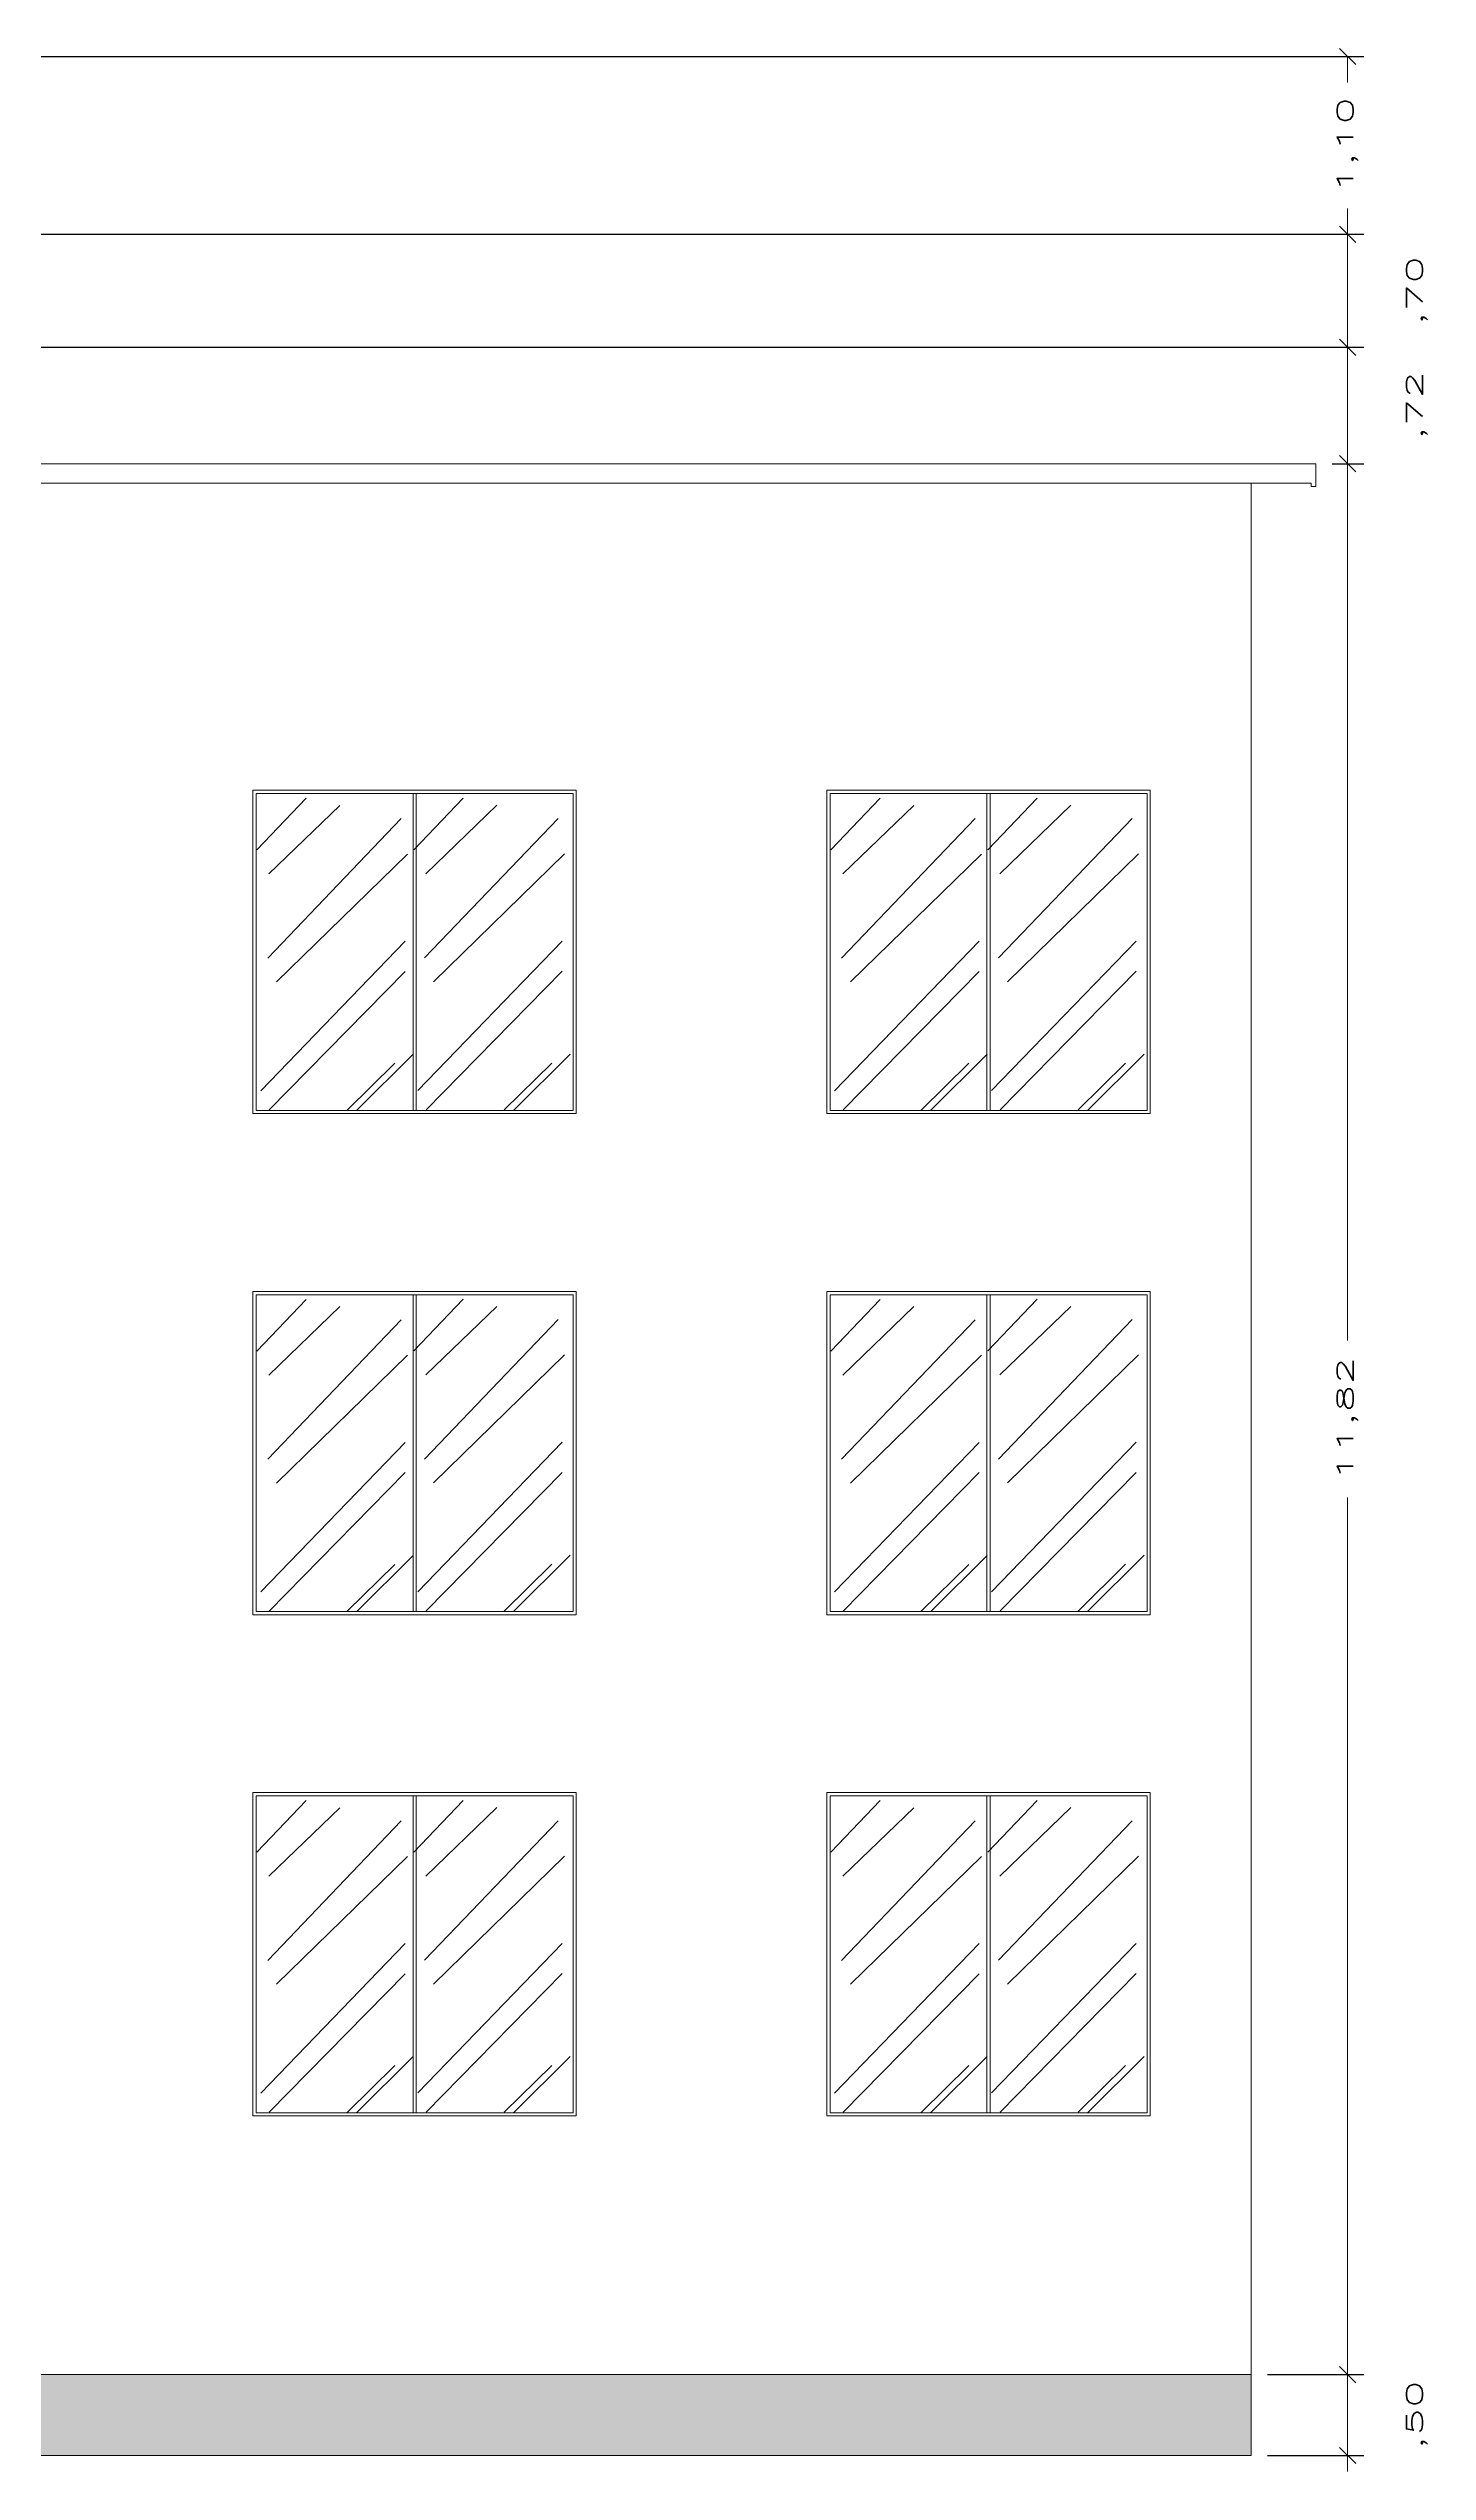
# Model space of a CAD drawing. Extents: x 0 to 11638, y -6007 to 0.
# Drawn here: x 10246.26 to 10254.79, y -3566.66 to -3551.68 of the extents above; entities that cross this region are included whole.
import ezdxf

# ---------------------------------------------------------------- set-up
doc = ezdxf.new("R2010")
doc.units = 0
doc.layers.get('0').update_dxf_attribs({"linetype": 'CONTINUOUS'})
doc.layers.get('Defpoints').update_dxf_attribs({"linetype": 'CONTINUOUS'})
doc.layers.add('ARQ - Esquadrias', color=1, linetype='CONTINUOUS', lineweight=9)
doc.layers.add('ELE-FIXADOR GELCAM', color=160, linetype='CONTINUOUS', lineweight=20)
doc.styles.add('COTA', font='romans.shx', dxfattribs={"width": 2})
doc.dimstyles.new('COTA-COMLINHA', dxfattribs={"dimtxt": 0.001, "dimasz": 0.001, "dimexe": 0.001, "dimexo": 0.001, "dimgap": 0.001, "dimtad": 0, "dimzin": 4, "dimtxsty": 'COTA', "dimblk": 'OBLIQUE', "dimcen": 0.001, "dimclrd": 2, "dimclre": 2, "dimclrt": 2, "dimazin": 0, "dimtfac": 1, "dimtmove": 2, "dimatfit": 0, "dimldrblk": 'OBLIQUE', "dimfxl": 1, "dimtfill": 1, "dimtfillclr": 2, "dimlwd": -1, "dimarcsym": 0})

# ---------------------------------------------------------------- blocks, each defined once
blk = doc.blocks.new('_Oblique')
at = {"layer": 'ARQ - Esquadrias', "color": 0, "lineweight": -2}
blk.add_line((-0.5, -0.5), (0.5, 0.5), dxfattribs=at)
blk = doc.blocks.new('*D860')
at = {"layer": 'Defpoints', "color": 0, "lineweight": -2, "ltscale": 0.01, "transparency": 16777216}
for p in [(10253.7, -3566.064), (10254.296, -3566.064), (10253.7, -3566.564)]:
    blk.add_point(p, dxfattribs=at)
at = {"layer": 'ELE-FIXADOR GELCAM', "color": 2, "ltscale": 0.01, "transparency": 16777216}
for p, q in [((10254.296, -3566.064), (10254.296, -3565.964)), ((10254.296, -3566.564), (10254.296, -3566.064)), ((10254.296, -3566.564), (10254.296, -3566.664))]:
    blk.add_line(p, q, dxfattribs=at)
at = {"layer": 'ELE-FIXADOR GELCAM', "color": 2, "lineweight": -2, "ltscale": 0.01, "transparency": 16777216}
for p, q in [((10253.8, -3566.064), (10254.396, -3566.064)), ((10253.8, -3566.564), (10254.396, -3566.564))]:
    blk.add_line(p, q, dxfattribs=at)
at = {"layer": 'ELE-FIXADOR GELCAM', "color": 2, "ltscale": 0.01, "transparency": 16777216, "xscale": 0.1, "yscale": 0.1, "zscale": 0.1}
for p, rotation in [((10254.296, -3566.064), 270), ((10254.296, -3566.564), 90)]:
    blk.add_blockref('_Oblique', p, dxfattribs=dict(at, rotation=rotation))
at = {"layer": 'ELE-FIXADOR GELCAM', "color": 2, "lineweight": -3, "ltscale": 0.01, "transparency": 16777216, "insert": (10254.725, -3566.314), "char_height": 0.1, "attachment_point": 5, "rotation": 90, "style": 'COTA', "bg_fill": 3, "box_fill_scale": 1.1, "bg_fill_color": 9, "bg_fill_true_color": 13158600, "bg_fill_transparency": 0}
blk.add_mtext(',50', dxfattribs=at)
blk = doc.blocks.new('*D861')
at = {"layer": 'Defpoints', "color": 0, "lineweight": -2, "ltscale": 0.01, "transparency": 16777216}
for p in [(10254.1, -3554.244), (10254.296, -3554.244), (10253.7, -3566.064)]:
    blk.add_point(p, dxfattribs=at)
at = {"layer": 'ELE-FIXADOR GELCAM', "color": 2, "lineweight": -2, "ltscale": 0.01, "transparency": 16777216}
for p, q in [((10254.2, -3554.244), (10254.396, -3554.244)), ((10253.8, -3566.064), (10254.396, -3566.064))]:
    blk.add_line(p, q, dxfattribs=at)
at = {"layer": 'ELE-FIXADOR GELCAM', "color": 2, "ltscale": 0.01, "transparency": 16777216}
for p, q in [((10254.296, -3554.244), (10254.296, -3559.668)), ((10254.296, -3566.064), (10254.296, -3560.639))]:
    blk.add_line(p, q, dxfattribs=at)
at = {"layer": 'ELE-FIXADOR GELCAM', "color": 2, "ltscale": 0.01, "transparency": 16777216, "xscale": 0.1, "yscale": 0.1, "zscale": 0.1}
for p, rotation in [((10254.296, -3554.244), 90), ((10254.296, -3566.064), 270)]:
    blk.add_blockref('_Oblique', p, dxfattribs=dict(at, rotation=rotation))
at = {"layer": 'ELE-FIXADOR GELCAM', "color": 2, "lineweight": -3, "ltscale": 0.01, "transparency": 16777216, "insert": (10254.296, -3560.154), "char_height": 0.1, "attachment_point": 5, "rotation": 90, "style": 'COTA', "bg_fill": 3, "box_fill_scale": 1.1, "bg_fill_color": 9, "bg_fill_true_color": 13158600, "bg_fill_transparency": 0}
blk.add_mtext('11,82', dxfattribs=at)
blk = doc.blocks.new('*D862')
at = {"layer": 'Defpoints', "color": 0, "lineweight": -2, "ltscale": 0.01, "transparency": 16777216}
for p in [(10243.35, -3553.524), (10254.296, -3553.524), (10254.1, -3554.244)]:
    blk.add_point(p, dxfattribs=at)
at = {"layer": 'ELE-FIXADOR GELCAM', "color": 2, "ltscale": 0.01, "transparency": 16777216}
for p, q in [((10254.296, -3553.524), (10254.296, -3553.424)), ((10254.296, -3554.244), (10254.296, -3553.524)), ((10254.296, -3554.244), (10254.296, -3554.344))]:
    blk.add_line(p, q, dxfattribs=at)
at = {"layer": 'ELE-FIXADOR GELCAM', "color": 2, "lineweight": -2, "ltscale": 0.01, "transparency": 16777216}
for p, q in [((10243.45, -3553.524), (10254.396, -3553.524)), ((10254.2, -3554.244), (10254.396, -3554.244))]:
    blk.add_line(p, q, dxfattribs=at)
at = {"layer": 'ELE-FIXADOR GELCAM', "color": 2, "ltscale": 0.01, "transparency": 16777216, "xscale": 0.1, "yscale": 0.1, "zscale": 0.1}
for p, rotation in [((10254.296, -3553.524), 270), ((10254.296, -3554.244), 90)]:
    blk.add_blockref('_Oblique', p, dxfattribs=dict(at, rotation=rotation))
at = {"layer": 'ELE-FIXADOR GELCAM', "color": 2, "lineweight": -3, "ltscale": 0.01, "transparency": 16777216, "insert": (10254.725, -3553.884), "char_height": 0.1, "attachment_point": 5, "rotation": 90, "style": 'COTA', "bg_fill": 3, "box_fill_scale": 1.1, "bg_fill_color": 9, "bg_fill_true_color": 13158600, "bg_fill_transparency": 0}
blk.add_mtext(',72', dxfattribs=at)
blk = doc.blocks.new('*D863')
at = {"layer": 'Defpoints', "color": 0, "lineweight": -2, "ltscale": 0.01, "transparency": 16777216}
for p in [(10246.085, -3552.825), (10254.296, -3552.825), (10243.35, -3553.524)]:
    blk.add_point(p, dxfattribs=at)
at = {"layer": 'ELE-FIXADOR GELCAM', "color": 2, "lineweight": -2, "ltscale": 0.01, "transparency": 16777216}
for p, q in [((10246.185, -3552.825), (10254.396, -3552.825)), ((10243.45, -3553.524), (10254.396, -3553.524))]:
    blk.add_line(p, q, dxfattribs=at)
at = {"layer": 'ELE-FIXADOR GELCAM', "color": 2, "ltscale": 0.01, "transparency": 16777216}
for p, q in [((10254.296, -3552.825), (10254.296, -3552.725)), ((10254.296, -3553.524), (10254.296, -3552.825)), ((10254.296, -3553.524), (10254.296, -3553.624))]:
    blk.add_line(p, q, dxfattribs=at)
at = {"layer": 'ELE-FIXADOR GELCAM', "color": 2, "ltscale": 0.01, "transparency": 16777216, "xscale": 0.1, "yscale": 0.1, "zscale": 0.1}
for p, rotation in [((10254.296, -3552.825), 270), ((10254.296, -3553.524), 90)]:
    blk.add_blockref('_Oblique', p, dxfattribs=dict(at, rotation=rotation))
at = {"layer": 'ELE-FIXADOR GELCAM', "color": 2, "lineweight": -3, "ltscale": 0.01, "transparency": 16777216, "insert": (10254.725, -3553.174), "char_height": 0.1, "attachment_point": 5, "rotation": 90, "style": 'COTA', "bg_fill": 3, "box_fill_scale": 1.1, "bg_fill_color": 9, "bg_fill_true_color": 13158600, "bg_fill_transparency": 0}
blk.add_mtext(',70', dxfattribs=at)
blk = doc.blocks.new('*D864')
at = {"layer": 'Defpoints', "color": 0, "lineweight": -2, "ltscale": 0.01, "transparency": 16777216}
for p in [(10244.005, -3551.725), (10254.296, -3551.725), (10246.085, -3552.825)]:
    blk.add_point(p, dxfattribs=at)
at = {"layer": 'ELE-FIXADOR GELCAM', "color": 2, "lineweight": -2, "ltscale": 0.01, "transparency": 16777216}
for p, q in [((10244.105, -3551.725), (10254.396, -3551.725)), ((10246.185, -3552.825), (10254.396, -3552.825))]:
    blk.add_line(p, q, dxfattribs=at)
at = {"layer": 'ELE-FIXADOR GELCAM', "color": 2, "ltscale": 0.01, "transparency": 16777216}
for p, q in [((10254.296, -3551.725), (10254.296, -3551.885)), ((10254.296, -3552.825), (10254.296, -3552.666))]:
    blk.add_line(p, q, dxfattribs=at)
at = {"layer": 'ELE-FIXADOR GELCAM', "color": 2, "ltscale": 0.01, "transparency": 16777216, "xscale": 0.1, "yscale": 0.1, "zscale": 0.1}
for p, rotation in [((10254.296, -3551.725), 90), ((10254.296, -3552.825), 270)]:
    blk.add_blockref('_Oblique', p, dxfattribs=dict(at, rotation=rotation))
at = {"layer": 'ELE-FIXADOR GELCAM', "color": 2, "lineweight": -3, "ltscale": 0.01, "transparency": 16777216, "insert": (10254.296, -3552.275), "char_height": 0.1, "attachment_point": 5, "rotation": 90, "style": 'COTA', "bg_fill": 3, "box_fill_scale": 1.1, "bg_fill_color": 9, "bg_fill_true_color": 13158600, "bg_fill_transparency": 0}
blk.add_mtext('1,10', dxfattribs=at)

msp = doc.modelspace()

# ---------------------------------------------------------------- hatches: boundary and pattern name
at = {"lineweight": 5}
h = msp.add_hatch(dxfattribs=at)
h.set_pattern_fill('GRAVEL', color=0, scale=0.065)
h.set_pattern_definition([(228.0127875, (7552.63815, -5570.7513), (-13.208000001, -14.858999999), [0.2221189, -21.9898144]), (184.969741, (7552.48956, -5570.9164), (19.8119999922, 1.651000094), [0.3811631, -37.7351318]), (132.510447, (7552.10983, -5570.94942), (16.510000007, -18.1609999937), [0.268763, -26.6075698]), (267.273689, (7551.46594, -5571.36217), (1.6510000035, 33.0199999998), [0.3471029, -34.3631843]), (292.8336542, (7551.44943, -5571.70888), (-8.2550000007, 19.8119999997), [0.3403619, -33.695875]), (357.273689, (7551.58151, -5572.02257), (-33.0199999998, 1.6510000035), [0.3471029, -34.3631843]), (37.6942405, (7551.92822, -5572.03908), (-21.462999999, -16.5100000012), [0.4590259, -45.44352495]), (72.2553284, (7552.29144, -5571.75841), (11.5570000031, 36.321999999), [0.4333677, -42.9034168]), (121.4295656, (7552.42352, -5571.34566), (-13.2080000019, 21.4629999988), [0.34827845, -34.4796047]), (175.2363583, (7552.24191, -5571.04848), (18.161, -1.651000003), [0.3976136, -19.483059]), (222.3974378, (7551.84567, -5571.01546), (-19.8119999994, -18.1610000007), [0.51420065, -50.9059021]), (138.814075, (7553.10043, -5571.37868), (-11.556999999, 9.906000001), [0.17550295, -17.3748678]), (171.4692344, (7552.96835, -5571.26311), (21.4630000006, -3.3019999963), [0.3338933, -33.05551535]), (225, (7552.6382, -5571.2136), (-2e-16, -1.651), [0.2334861, -2.1013805]), (203.1985905, (7552.52258, -5571.01546), (8.255, 3.302), [0.12573686, -12.4479045]), (291.80141, (7552.407, -5571.065), (-1.651, 4.953), [0.17781765, -8.71308944]), (30.963757, (7552.47305, -5571.2301), (4.953, 3.302), [0.2888078, -9.3380938]), (161.565051, (7552.7207, -5571.0815), (3.302, -1.651), [0.20883664, -5.0120838]), (16.3895403, (7551.44943, -5571.06499), (16.51, 4.953), [0.2925572, -28.9632373]), (70.346176, (7551.7301, -5570.98244), (-6.6040000006, -18.1609999998), [0.2454393, -24.2984402]), (293.1985905, (7552.7207, -5570.7513), (-3.302, 8.255), [0.2514721, -12.3221693]), (343.6104597, (7552.81976, -5570.98244), (-16.5100000003, 4.9529999988), [0.2925572, -28.9632373]), (339.443955, (7551.44943, -5572.08861), (-8.255, 3.302), [0.2821229, -13.8240273]), (294.7751406, (7551.71359, -5572.18767), (-8.25500001, 18.1609999955), [0.2363869, -23.4023357]), (66.8014095, (7552.73721, -5572.4023), (3.302, 8.255), [0.2514721, -12.3221693]), (17.3540246, (7552.83627, -5572.17116), (-21.4629999996, -6.6040000014), [0.2767588, -27.3990444]), (69.443955, (7551.92822, -5572.4023), (-3.302, -8.255), [0.1410614, -13.96508874]), (101.309932, (7552.63815, -5572.4023), (-1.651, 6.604), [0.0841845, -8.3342967]), (165.963757, (7552.62164, -5572.31975), (4.953, -1.651), [0.3403619, -6.4668855]), (186.009006, (7552.29144, -5572.2372), (16.51, 1.6510000009), [0.31542355, -31.2268872]), (303.690068, (7552.47305, -5571.3787), (-1.651, 3.302), [0.2381105, -5.7146546]), (353.1572266, (7552.60513, -5571.5768), (28.0670000002, -3.3019999985), [0.4157119, -41.1554059]), (60.945396, (7553.01788, -5571.62633), (-6.604, -11.557), [0.16998036, -16.828105]), (90, (7553.1004, -5571.4777), (-1.651, 1.651), [0.09906, -1.55194]), (120.256437, (7552.25842, -5572.18767), (6.603999999, -11.5570000005), [0.2293635, -22.7070615]), (48.0127875, (7552.14285, -5571.98955), (13.208000001, 14.858999999), [0.4442379, -21.7676954]), (0, (7552.44, -5571.6594), (1.651, 1.651), [0.42926, -1.22174]), (325.3048465, (7552.86929, -5571.65935), (16.5100000063, -11.556999991), [0.2610462, -25.8435559]), (254.054604, (7553.08392, -5571.80794), (-1.651, -6.604), [0.2403889, -11.7790725]), (207.6459754, (7553.01788, -5572.03908), (-31.3690000012, -16.5099999978), [0.3913943, -38.7481019]), (175.4260787, (7552.67117, -5572.22069), (-21.463, 1.651), [0.41406915, -40.9928002])])
h.paths.add_polyline_path([(10240.25, -3566.064), (10229.7, -3566.064), (10229.7, -3566.564), (10240.25, -3566.564)])
h.paths.add_polyline_path([(10243.15, -3566.064), (10243.15, -3566.564), (10253.7, -3566.564), (10253.7, -3566.064)])

# ---------------------------------------------------------------- linework, layer by layer
at = {"color": 0, "lineweight": 5}
for p, q in [((10243, -3554.244), (10254.1, -3554.244)), ((10254.1, -3554.244), (10254.1, -3554.364)), ((10243, -3554.364), (10253.7, -3554.364)), ((10253.7, -3554.364), (10253.7, -3566.564)), ((10254.07, -3554.364), (10253.7, -3554.364)), ((10254.07, -3554.384), (10254.07, -3554.364)), ((10254.1, -3554.384), (10254.07, -3554.384)), ((10254.1, -3554.364), (10254.1, -3554.384)), ((10249.525, -3556.264), (10247.525, -3556.264)), ((10249.525, -3556.264), (10247.525, -3556.264)), ((10249.525, -3556.264), (10247.525, -3556.264)), ((10247.525, -3556.264), (10247.525, -3558.264)), ((10249.525, -3558.264), (10249.525, -3556.264)), ((10253.075, -3556.264), (10251.075, -3556.264)), ((10253.075, -3556.264), (10251.075, -3556.264)), ((10253.075, -3556.264), (10251.075, -3556.264)), ((10251.075, -3556.264), (10251.075, -3558.264)), ((10253.075, -3558.264), (10253.075, -3556.264)), ((10249.505, -3556.284), (10247.545, -3556.284)), ((10247.545, -3556.284), (10247.545, -3558.244)), ((10247.549, -3556.633), (10247.854, -3556.313)), ((10247.623, -3556.781), (10248.062, -3556.358)), ((10248.52, -3556.632), (10248.825, -3556.312)), ((10248.594, -3556.78), (10249.033, -3556.357)), ((10249.505, -3558.244), (10249.505, -3556.284)), ((10253.055, -3556.284), (10251.095, -3556.284)), ((10251.095, -3556.284), (10251.095, -3558.244)), ((10251.099, -3556.633), (10251.404, -3556.313)), ((10251.173, -3556.781), (10251.612, -3556.358)), ((10252.07, -3556.632), (10252.375, -3556.312)), ((10252.144, -3556.78), (10252.583, -3556.357)), ((10253.055, -3558.244), (10253.055, -3556.284)), ((10247.616, -3557.302), (10248.442, -3556.439)), ((10248.587, -3557.301), (10249.413, -3556.438)), ((10251.166, -3557.302), (10251.992, -3556.439)), ((10252.137, -3557.301), (10252.963, -3556.438)), ((10247.671, -3557.449), (10248.481, -3556.659)), ((10248.642, -3557.448), (10249.452, -3556.657)), ((10251.221, -3557.449), (10252.031, -3556.659)), ((10252.192, -3557.448), (10253.002, -3556.657)), ((10247.573, -3558.123), (10248.467, -3557.198)), ((10248.544, -3558.122), (10249.438, -3557.197)), ((10251.123, -3558.123), (10252.017, -3557.198)), ((10252.094, -3558.122), (10252.988, -3557.197)), ((10247.625, -3558.241), (10248.467, -3557.384)), ((10248.596, -3558.24), (10249.438, -3557.383)), ((10251.175, -3558.241), (10252.017, -3557.384)), ((10252.146, -3558.24), (10252.988, -3557.383)), ((10248.168, -3558.243), (10248.516, -3557.897)), ((10249.139, -3558.242), (10249.487, -3557.896)), ((10251.718, -3558.243), (10252.066, -3557.897)), ((10252.689, -3558.242), (10253.037, -3557.896)), ((10248.108, -3558.242), (10248.402, -3557.952)), ((10249.079, -3558.241), (10249.373, -3557.951)), ((10251.658, -3558.242), (10251.952, -3557.952)), ((10252.629, -3558.241), (10252.923, -3557.951)), ((10247.525, -3558.264), (10249.525, -3558.264)), ((10247.525, -3558.264), (10249.525, -3558.264)), ((10247.525, -3558.264), (10249.525, -3558.264)), ((10247.545, -3558.244), (10249.505, -3558.244)), ((10251.075, -3558.264), (10253.075, -3558.264)), ((10251.075, -3558.264), (10253.075, -3558.264)), ((10251.075, -3558.264), (10253.075, -3558.264)), ((10251.095, -3558.244), (10253.055, -3558.244)), ((10249.525, -3559.364), (10247.525, -3559.364)), ((10249.525, -3559.364), (10247.525, -3559.364)), ((10247.525, -3561.364), (10247.525, -3559.364)), ((10247.525, -3559.364), (10249.525, -3559.364)), ((10249.525, -3559.364), (10247.525, -3559.364)), ((10249.525, -3559.364), (10247.525, -3559.364)), ((10249.525, -3559.364), (10247.525, -3559.364)), ((10247.525, -3559.364), (10247.525, -3561.364)), ((10249.505, -3559.384), (10247.545, -3559.384)), ((10247.545, -3559.384), (10247.545, -3561.344)), ((10247.549, -3559.733), (10247.854, -3559.413)), ((10248.515, -3561.344), (10248.515, -3559.384)), ((10248.52, -3559.732), (10248.825, -3559.412)), ((10248.535, -3561.344), (10248.535, -3559.384)), ((10249.505, -3561.344), (10249.505, -3559.384)), ((10249.525, -3559.364), (10249.525, -3561.364)), ((10249.525, -3561.364), (10249.525, -3559.364)), ((10253.075, -3559.364), (10251.075, -3559.364)), ((10253.075, -3559.364), (10251.075, -3559.364)), ((10251.075, -3561.364), (10251.075, -3559.364)), ((10251.075, -3559.364), (10253.075, -3559.364)), ((10253.075, -3559.364), (10251.075, -3559.364)), ((10253.075, -3559.364), (10251.075, -3559.364)), ((10253.075, -3559.364), (10251.075, -3559.364)), ((10251.075, -3559.364), (10251.075, -3561.364)), ((10253.055, -3559.384), (10251.095, -3559.384)), ((10251.095, -3559.384), (10251.095, -3561.344)), ((10251.099, -3559.733), (10251.404, -3559.413)), ((10252.065, -3561.344), (10252.065, -3559.384)), ((10252.07, -3559.732), (10252.375, -3559.412)), ((10252.085, -3561.344), (10252.085, -3559.384)), ((10253.055, -3561.344), (10253.055, -3559.384)), ((10253.075, -3559.364), (10253.075, -3561.364)), ((10253.075, -3561.364), (10253.075, -3559.364)), ((10247.616, -3560.402), (10248.442, -3559.539)), ((10247.623, -3559.881), (10248.062, -3559.458)), ((10248.587, -3560.401), (10249.413, -3559.538)), ((10248.594, -3559.88), (10249.033, -3559.457)), ((10251.166, -3560.402), (10251.992, -3559.539)), ((10251.173, -3559.881), (10251.612, -3559.458)), ((10252.137, -3560.401), (10252.963, -3559.538)), ((10252.144, -3559.88), (10252.583, -3559.457)), ((10247.671, -3560.549), (10248.481, -3559.759)), ((10248.642, -3560.548), (10249.452, -3559.757)), ((10251.221, -3560.549), (10252.031, -3559.759)), ((10252.192, -3560.548), (10253.002, -3559.757)), ((10247.573, -3561.223), (10248.467, -3560.298)), ((10248.544, -3561.222), (10249.438, -3560.297)), ((10251.123, -3561.223), (10252.017, -3560.298)), ((10252.094, -3561.222), (10252.988, -3560.297)), ((10247.625, -3561.341), (10248.467, -3560.484)), ((10248.596, -3561.34), (10249.438, -3560.483)), ((10251.175, -3561.341), (10252.017, -3560.484)), ((10252.146, -3561.34), (10252.988, -3560.483)), ((10248.108, -3561.342), (10248.402, -3561.052)), ((10248.168, -3561.343), (10248.516, -3560.997)), ((10249.079, -3561.341), (10249.373, -3561.051)), ((10249.139, -3561.342), (10249.487, -3560.996)), ((10251.658, -3561.342), (10251.952, -3561.052)), ((10251.718, -3561.343), (10252.066, -3560.997)), ((10252.629, -3561.341), (10252.923, -3561.051)), ((10252.689, -3561.342), (10253.037, -3560.996)), ((10247.525, -3561.364), (10249.525, -3561.364)), ((10247.525, -3561.364), (10249.525, -3561.364)), ((10247.525, -3561.364), (10248.625, -3561.364)), ((10248.525, -3561.364), (10247.525, -3561.364)), ((10247.525, -3561.364), (10249.525, -3561.364)), ((10247.525, -3561.364), (10249.525, -3561.364)), ((10247.525, -3561.364), (10249.525, -3561.364)), ((10247.545, -3561.344), (10249.505, -3561.344)), ((10248.625, -3561.364), (10248.525, -3561.364)), ((10251.075, -3561.364), (10253.075, -3561.364)), ((10251.075, -3561.364), (10253.075, -3561.364)), ((10251.075, -3561.364), (10253.075, -3561.364)), ((10251.075, -3561.364), (10253.075, -3561.364)), ((10251.075, -3561.364), (10253.075, -3561.364)), ((10251.095, -3561.344), (10253.055, -3561.344)), ((10249.525, -3562.464), (10247.525, -3562.464)), ((10247.525, -3564.464), (10247.525, -3562.464)), ((10247.525, -3562.464), (10249.525, -3562.464)), ((10249.525, -3562.464), (10247.525, -3562.464)), ((10249.525, -3562.464), (10247.525, -3562.464)), ((10249.525, -3562.464), (10247.525, -3562.464)), ((10247.525, -3562.464), (10247.525, -3564.464)), ((10249.505, -3562.484), (10247.545, -3562.484)), ((10247.545, -3562.484), (10247.545, -3564.444)), ((10247.549, -3562.833), (10247.854, -3562.513)), ((10247.623, -3562.981), (10248.062, -3562.558)), ((10248.515, -3564.444), (10248.515, -3562.484)), ((10248.52, -3562.832), (10248.825, -3562.512)), ((10248.535, -3564.444), (10248.535, -3562.484)), ((10248.594, -3562.98), (10249.033, -3562.557)), ((10249.505, -3564.444), (10249.505, -3562.484)), ((10249.525, -3562.464), (10249.525, -3564.464)), ((10249.525, -3564.464), (10249.525, -3562.464)), ((10253.075, -3562.464), (10251.075, -3562.464)), ((10251.075, -3564.464), (10251.075, -3562.464)), ((10251.075, -3562.464), (10253.075, -3562.464)), ((10253.075, -3562.464), (10251.075, -3562.464)), ((10253.075, -3562.464), (10251.075, -3562.464)), ((10253.075, -3562.464), (10251.075, -3562.464)), ((10251.075, -3562.464), (10251.075, -3564.464)), ((10253.055, -3562.484), (10251.095, -3562.484)), ((10251.095, -3562.484), (10251.095, -3564.444)), ((10251.099, -3562.833), (10251.404, -3562.513)), ((10251.173, -3562.981), (10251.612, -3562.558)), ((10252.065, -3564.444), (10252.065, -3562.484)), ((10252.07, -3562.832), (10252.375, -3562.512)), ((10252.085, -3564.444), (10252.085, -3562.484)), ((10252.144, -3562.98), (10252.583, -3562.557)), ((10253.055, -3564.444), (10253.055, -3562.484)), ((10253.075, -3562.464), (10253.075, -3564.464)), ((10253.075, -3564.464), (10253.075, -3562.464)), ((10247.616, -3563.502), (10248.442, -3562.639)), ((10248.587, -3563.501), (10249.413, -3562.638)), ((10251.166, -3563.502), (10251.992, -3562.639)), ((10252.137, -3563.501), (10252.963, -3562.638)), ((10247.671, -3563.649), (10248.481, -3562.859)), ((10248.642, -3563.648), (10249.452, -3562.857)), ((10251.221, -3563.649), (10252.031, -3562.859)), ((10252.192, -3563.648), (10253.002, -3562.857)), ((10247.573, -3564.323), (10248.467, -3563.398)), ((10248.544, -3564.322), (10249.438, -3563.397)), ((10251.123, -3564.323), (10252.017, -3563.398)), ((10252.094, -3564.322), (10252.988, -3563.397)), ((10247.625, -3564.441), (10248.467, -3563.584)), ((10248.596, -3564.44), (10249.438, -3563.583)), ((10251.175, -3564.441), (10252.017, -3563.584)), ((10252.146, -3564.44), (10252.988, -3563.583)), ((10248.108, -3564.442), (10248.402, -3564.152)), ((10248.168, -3564.443), (10248.516, -3564.097)), ((10249.079, -3564.441), (10249.373, -3564.151)), ((10249.139, -3564.442), (10249.487, -3564.096)), ((10251.658, -3564.442), (10251.952, -3564.152)), ((10251.718, -3564.443), (10252.066, -3564.097)), ((10252.629, -3564.441), (10252.923, -3564.151)), ((10252.689, -3564.442), (10253.037, -3564.096)), ((10247.525, -3564.464), (10249.525, -3564.464)), ((10247.525, -3564.464), (10248.625, -3564.464)), ((10248.525, -3564.464), (10247.525, -3564.464)), ((10247.525, -3564.464), (10249.525, -3564.464)), ((10247.525, -3564.464), (10249.525, -3564.464)), ((10247.525, -3564.464), (10249.525, -3564.464)), ((10247.545, -3564.444), (10249.505, -3564.444)), ((10248.625, -3564.464), (10248.525, -3564.464)), ((10251.075, -3564.464), (10253.075, -3564.464)), ((10251.075, -3564.464), (10253.075, -3564.464)), ((10251.075, -3564.464), (10253.075, -3564.464)), ((10251.075, -3564.464), (10253.075, -3564.464)), ((10251.095, -3564.444), (10253.055, -3564.444)), ((10243.15, -3566.064), (10253.7, -3566.064)), ((10229.7, -3566.564), (10253.7, -3566.564)), ((10253.7, -3566.564), (10253.075, -3566.564))]:
    msp.add_line(p, q, dxfattribs=at)
at = {"lineweight": 5}
for p, q in [((10249.525, -3556.264), (10247.525, -3556.264)), ((10249.525, -3556.264), (10247.525, -3556.264)), ((10247.525, -3558.264), (10247.525, -3556.264)), ((10247.525, -3556.264), (10249.525, -3556.264)), ((10249.525, -3556.264), (10249.525, -3558.264)), ((10253.075, -3556.264), (10251.075, -3556.264)), ((10253.075, -3556.264), (10251.075, -3556.264)), ((10251.075, -3558.264), (10251.075, -3556.264)), ((10251.075, -3556.264), (10253.075, -3556.264)), ((10253.075, -3556.264), (10253.075, -3558.264)), ((10247.525, -3558.264), (10249.525, -3558.264)), ((10247.525, -3558.264), (10249.525, -3558.264)), ((10247.525, -3558.264), (10248.625, -3558.264)), ((10248.525, -3558.264), (10247.525, -3558.264)), ((10248.625, -3558.264), (10248.525, -3558.264)), ((10251.075, -3558.264), (10253.075, -3558.264)), ((10251.075, -3558.264), (10253.075, -3558.264))]:
    msp.add_line(p, q, dxfattribs=at)
at = {"layer": 'ELE-FIXADOR GELCAM', "color": 0, "lineweight": 5, "ltscale": 0.1}
for p, q in [((10248.515, -3558.244), (10248.515, -3556.284)), ((10248.535, -3558.244), (10248.535, -3556.284)), ((10252.065, -3558.244), (10252.065, -3556.284)), ((10252.085, -3558.244), (10252.085, -3556.284))]:
    msp.add_line(p, q, dxfattribs=at)

# ---------------------------------------------------------------- next in the draw order: dimensions: what is measured, and where the dimension line sits
at = {"layer": 'ELE-FIXADOR GELCAM', "color": 0, "lineweight": -3, "ltscale": 0.01}
dim = msp.add_linear_dim(base=(10254.296, -3566.064), p1=(10253.7, -3566.564), p2=(10253.7, -3566.064), angle=90, dimstyle='COTA-COMLINHA', dxfattribs=at)
dim.commit()
dim.dimension.update_dxf_attribs({"geometry": '*D860', "text_midpoint": (10254.725, -3566.314)})

# ---------------------------------------------------------------- next in the draw order: dimensions: what is measured, and where the dimension line sits
dim = msp.add_linear_dim(base=(10254.296, -3554.244), p1=(10253.7, -3566.064), p2=(10254.1, -3554.244), angle=90, dimstyle='COTA-COMLINHA', dxfattribs=at)
dim.commit()
dim.dimension.update_dxf_attribs({"geometry": '*D861', "text_midpoint": (10254.296, -3560.154)})

# ---------------------------------------------------------------- next in the draw order: dimensions: what is measured, and where the dimension line sits
dim = msp.add_linear_dim(base=(10254.296, -3553.524), p1=(10254.1, -3554.244), p2=(10243.35, -3553.524), angle=90, dimstyle='COTA-COMLINHA', dxfattribs=at)
dim.commit()
dim.dimension.update_dxf_attribs({"geometry": '*D862', "text_midpoint": (10254.725, -3553.884)})

# ---------------------------------------------------------------- next in the draw order: dimensions: what is measured, and where the dimension line sits
dim = msp.add_linear_dim(base=(10254.296, -3552.825), p1=(10243.35, -3553.524), p2=(10246.085, -3552.825), angle=90, dimstyle='COTA-COMLINHA', dxfattribs=at)
dim.commit()
dim.dimension.update_dxf_attribs({"geometry": '*D863', "text_midpoint": (10254.725, -3553.174)})

# ---------------------------------------------------------------- next in the draw order: dimensions: what is measured, and where the dimension line sits
dim = msp.add_linear_dim(base=(10254.296, -3551.725), p1=(10246.085, -3552.825), p2=(10244.005, -3551.725), angle=90, dimstyle='COTA-COMLINHA', dxfattribs=at)
dim.commit()
dim.dimension.update_dxf_attribs({"geometry": '*D864', "text_midpoint": (10254.296, -3552.275)})

doc.saveas('drawing.dxf')
